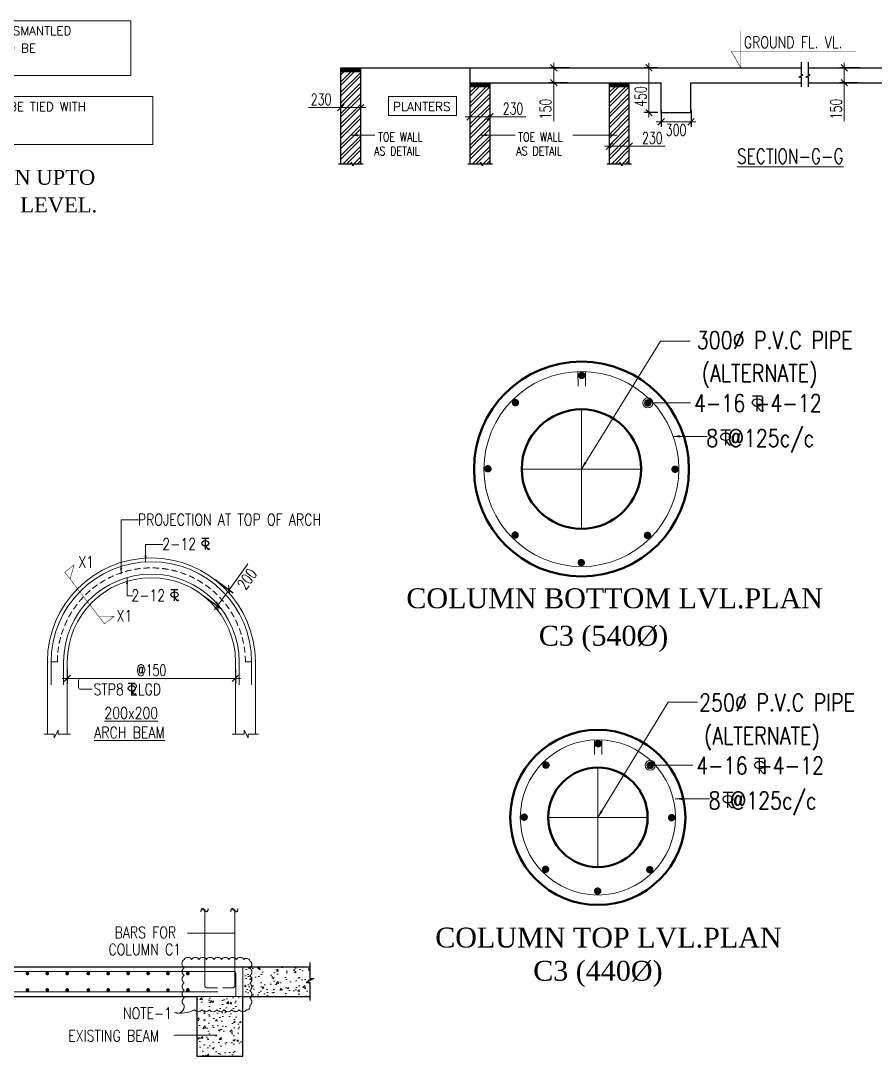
# Model space of a CAD drawing. Header units: millimetres. Extents: x 5013594 to 5375074, y 0 to 4404937.
# Drawn here: x 5342822 to 5360003, y 3800489 to 3821304 of the extents above; entities that cross this region are included whole.
import ezdxf

# ---------------------------------------------------------------- set-up
doc = ezdxf.new("R2010")
doc.units = ezdxf.units.MM
doc.header["$LTSCALE"] = 500
doc.header["$MEASUREMENT"] = 0
doc.header["$PDMODE"] = 34
doc.linetypes.add('CONTINUA', pattern=[0])
doc.linetypes.add('HIDDEN', pattern=[0.375, 0.25, -0.125])
for name, color, linetype in [('BEAM', 3, 'HIDDEN'), ('dim', 3, 'Continuous'), ('ST DIM.', 1, 'Continuous'), ('TEXT', 7, 'Continuous')]:
    doc.layers.add(name, color=color, linetype=linetype)
for name, color, linetype, lineweight in [('BEAM PROFILE', 2, 'Continuous', 15), ('COLUMN', 4, 'Continuous', 40), ('DIAMENTION', 1, 'Continuous', 0), ('DIM1', 3, 'Continuous', 18), ('slot', 6, 'Continuous', 13), ('STC AROW', 211, 'Continuous', 9), ('STC DIM', 47, 'Continuous', 9), ('STC HATCH', 47, 'Continuous', 9), ('STC REINF.', 4, 'Continuous', 20), ('STC TEXT', 7, 'Continuous', 13), ('STC TEXT 2', 7, 'Continuous', 13), ('STEEL.', 6, 'Continuous', 30), ('TAXT', 3, 'Continuous', 15), ('TEXT2', 3, 'Continuous', 15)]:
    doc.layers.add(name, color=color, linetype=linetype, lineweight=lineweight)
doc.styles.add('2MM', font='romans.shx', dxfattribs={"width": 0.7})
doc.styles.add('ARUN N2', font='times.ttf', dxfattribs={"width": 0.6})
doc.styles.add('BHTESHT$0$HSCC2', font='romanc.shx')
doc.styles.add('haider', font='romans.shx')
doc.styles.add('S-T', font='romans.shx')
doc.linetypes.add('ZIGZAG', pattern='A,0.0001,-0.2,[131,ltypeshp.shx,S=0.2,R=0,X=-0.2,Y=0],-0.4,[131,ltypeshp.shx,S=0.2,R=180,X=0.2,Y=0],-0.2', length=0.8001)
doc.dimstyles.new('SHUIB MOD.', dxfattribs={"dimtxt": 230, "dimasz": 130, "dimexe": 100, "dimexo": 70, "dimgap": 50, "dimtad": 2, "dimdec": 0, "dimzin": 4, "dimdsep": 46, "dimtxsty": '2MM', "dimblk": 'OBLIQUE', "dimcen": 0.09, "dimdle": 100, "dimclrd": 1, "dimclre": 1, "dimclrt": 3, "dimadec": 0, "dimazin": 0, "dimtfac": 1, "dimtdec": 0, "dimtix": 1, "dimtmove": 2, "dimatfit": 3, "dimfxl": 0, "dimtolj": 1, "dimlwd": -1, "dimarcsym": 0})
doc.dimstyles.new('ST', dxfattribs={"dimtxt": 150, "dimasz": 200, "dimexe": 150, "dimexo": 50, "dimgap": 50, "dimtad": 1, "dimdec": 0, "dimdsep": 46, "dimtxsty": 'S-T', "dimblk": 'OBLIQUE', "dimcen": 25, "dimdle": 100, "dimclrd": 1, "dimclre": 1, "dimclrt": 3, "dimadec": 0, "dimazin": 0, "dimtfac": 25, "dimtdec": 0, "dimtofl": 0, "dimtmove": 0, "dimatfit": 3, "dimfxl": 0, "dimtolj": 1, "dimtzin": 0, "dimarcsym": 0})

# ---------------------------------------------------------------- blocks, each defined once
blk = doc.blocks.new('_Oblique')
at = {"color": 0, "linetype": 'ByBlock', "lineweight": -2}
blk.add_line((-0.5, -0.5), (0.5, 0.5), dxfattribs=at)
blk = doc.blocks.new('*D68')
at = {"layer": 'Defpoints', "color": 0, "ltscale": 100, "transparency": 16777216}
for p in [(5346672, 3810111), (5346438, 3809787), (5347013, 3809865)]:
    blk.add_point(p, dxfattribs=at)
at = {"layer": 'DIM1', "color": 1, "ltscale": 100, "transparency": 16777216}
for p, q in [((5347013, 3809865), (5347389, 3810388)), ((5346720, 3809460), (5347013, 3809865))]:
    blk.add_line(p, q, dxfattribs=at)
at = {"layer": 'DIM1', "color": 1, "lineweight": -2, "ltscale": 100, "transparency": 16777216}
for p, q in [((5346729, 3810070), (5347094, 3809807)), ((5346495, 3809746), (5346860, 3809483))]:
    blk.add_line(p, q, dxfattribs=at)
at = {"layer": 'DIM1', "color": 1, "ltscale": 100, "transparency": 16777216, "xscale": 130, "yscale": 130, "zscale": 130}
for p, rotation in [((5347013, 3809865), 54.19625067721957), ((5346779, 3809541), 234.1962506772196)]:
    blk.add_blockref('_Oblique', p, dxfattribs=dict(at, rotation=rotation))
at = {"layer": 'DIM1', "color": 3, "lineweight": 0, "ltscale": 100, "transparency": 16777216, "insert": (5347373, 3810083), "char_height": 230, "attachment_point": 5, "rotation": 54.1963, "style": '2MM'}
blk.add_mtext('\\A1;200', dxfattribs=at)
blk = doc.blocks.new('A$C76682FD6')
at = {"layer": 'TEXT', "color": 3, "ltscale": 0.2}
for p, q in [((143, 219, -1), (2, 219, -1)), ((72, 0, -1), (72, 219, -1)), ((72, 63, -1), (128, 0, -1)), ((128, 0, -1), (162, 21))]:
    blk.add_line(p, q, dxfattribs=at)
blk.add_ellipse((72, 124, -1), major_axis=(72.3, 0), ratio=0.753223, dxfattribs=at)
blk = doc.blocks.new('*D69')
at = {"layer": 'Defpoints', "color": 0, "ltscale": 100, "transparency": 16777216}
for p in [(5343759, 3808336, 0), (5347139, 3808336, 0), (5347139, 3808085)]:
    blk.add_point(p, dxfattribs=at)
at = {"layer": 'slot', "color": 1, "lineweight": -2, "ltscale": 100, "transparency": 16777216}
for p, q in [((5343759, 3808266), (5343759, 3807985)), ((5347139, 3808266), (5347139, 3807985))]:
    blk.add_line(p, q, dxfattribs=at)
at = {"layer": 'slot', "color": 1, "ltscale": 100, "transparency": 16777216}
blk.add_line((5343659, 3808085), (5347239, 3808085), dxfattribs=at)
at = {"layer": 'slot', "color": 1, "ltscale": 100, "transparency": 16777216, "xscale": 125, "yscale": 125, "zscale": 125, "rotation": 180}
blk.add_blockref('_Oblique', (5343759, 3808085), dxfattribs=at)
at = {"layer": 'slot', "color": 1, "ltscale": 100, "transparency": 16777216, "xscale": 125, "yscale": 125, "zscale": 125}
blk.add_blockref('_Oblique', (5347139, 3808085), dxfattribs=at)
at = {"layer": 'slot', "color": 3, "lineweight": 0, "ltscale": 100, "transparency": 16777216, "insert": (5345449, 3808250), "char_height": 230, "attachment_point": 5, "style": '2MM'}
blk.add_mtext('\\A1;@150', dxfattribs=at)
blk = doc.blocks.new('*D113')
at = {"layer": 'Defpoints', "color": 0, "ltscale": 100, "transparency": 16777216}
for p in [(5355698, 3819574), (5356298, 3819574), (5356298, 3819273)]:
    blk.add_point(p, dxfattribs=at)
at = {"layer": 'DIM1', "color": 1, "lineweight": -2, "ltscale": 100, "transparency": 16777216}
for p, q in [((5355698, 3819504), (5355698, 3819173)), ((5356298, 3819504), (5356298, 3819173))]:
    blk.add_line(p, q, dxfattribs=at)
at = {"layer": 'DIM1', "color": 1, "ltscale": 100, "transparency": 16777216}
blk.add_line((5355598, 3819273), (5356398, 3819273), dxfattribs=at)
at = {"layer": 'DIM1', "color": 1, "ltscale": 100, "transparency": 16777216, "xscale": 130, "yscale": 130, "zscale": 130, "rotation": 180}
blk.add_blockref('_Oblique', (5355698, 3819273), dxfattribs=at)
at = {"layer": 'DIM1', "color": 1, "ltscale": 100, "transparency": 16777216, "xscale": 130, "yscale": 130, "zscale": 130}
blk.add_blockref('_Oblique', (5356298, 3819273), dxfattribs=at)
at = {"layer": 'DIM1', "color": 3, "lineweight": 0, "ltscale": 100, "transparency": 16777216, "insert": (5355998, 3819108), "char_height": 230, "attachment_point": 5, "style": '2MM'}
blk.add_mtext('\\A1;300', dxfattribs=at)
blk = doc.blocks.new('*D114')
at = {"layer": 'Defpoints', "color": 0, "ltscale": 100, "transparency": 16777216}
for p in [(5355452, 3820358), (5355698, 3820358), (5355698, 3819458)]:
    blk.add_point(p, dxfattribs=at)
at = {"layer": 'DIM1', "color": 1, "ltscale": 100, "transparency": 16777216}
blk.add_line((5355452, 3819358), (5355452, 3820458), dxfattribs=at)
at = {"layer": 'DIM1', "color": 1, "lineweight": -2, "ltscale": 100, "transparency": 16777216}
for p, q in [((5355628, 3820358), (5355352, 3820358)), ((5355628, 3819458), (5355352, 3819458))]:
    blk.add_line(p, q, dxfattribs=at)
at = {"layer": 'DIM1', "color": 1, "ltscale": 100, "transparency": 16777216, "xscale": 130, "yscale": 130, "zscale": 130}
for p, rotation in [((5355452, 3820358), 90), ((5355452, 3819458), 270)]:
    blk.add_blockref('_Oblique', p, dxfattribs=dict(at, rotation=rotation))
at = {"layer": 'DIM1', "color": 3, "lineweight": 0, "ltscale": 100, "transparency": 16777216, "insert": (5355287, 3819781), "char_height": 230, "attachment_point": 5, "rotation": 90, "style": '2MM'}
blk.add_mtext('\\A1;450', dxfattribs=at)
blk = doc.blocks.new('*D115')
at = {"layer": 'Defpoints', "color": 0, "ltscale": 100, "transparency": 16777216}
for p in [(5359380, 3820358), (5359772, 3820358), (5359724, 3820058)]:
    blk.add_point(p, dxfattribs=at)
at = {"layer": 'DIM1', "color": 1, "ltscale": 100, "transparency": 16777216}
for p, q in [((5359380, 3819958), (5359380, 3820458)), ((5359380, 3819284), (5359380, 3820058))]:
    blk.add_line(p, q, dxfattribs=at)
at = {"layer": 'DIM1', "color": 1, "lineweight": -2, "ltscale": 100, "transparency": 16777216}
for p, q in [((5359702, 3820358), (5359280, 3820358)), ((5359654, 3820058), (5359280, 3820058))]:
    blk.add_line(p, q, dxfattribs=at)
at = {"layer": 'DIM1', "color": 1, "ltscale": 100, "transparency": 16777216, "xscale": 130, "yscale": 130, "zscale": 130}
for p, rotation in [((5359380, 3820358), 90), ((5359380, 3820058), 270)]:
    blk.add_blockref('_Oblique', p, dxfattribs=dict(at, rotation=rotation))
at = {"layer": 'DIM1', "color": 3, "lineweight": 0, "ltscale": 100, "transparency": 16777216, "insert": (5359215, 3819529), "char_height": 230, "attachment_point": 5, "rotation": 90, "style": '2MM'}
blk.add_mtext('\\A1;150', dxfattribs=at)
blk = doc.blocks.new('*D116')
at = {"layer": 'Defpoints', "color": 0, "ltscale": 100, "transparency": 16777216}
for p in [(5353540, 3820358), (5353932, 3820358), (5353883, 3820058)]:
    blk.add_point(p, dxfattribs=at)
at = {"layer": 'DIM1', "color": 1, "ltscale": 100, "transparency": 16777216}
for p, q in [((5353540, 3819958), (5353540, 3820458)), ((5353540, 3819284), (5353540, 3820058))]:
    blk.add_line(p, q, dxfattribs=at)
at = {"layer": 'DIM1', "color": 1, "lineweight": -2, "ltscale": 100, "transparency": 16777216}
for p, q in [((5353862, 3820358), (5353440, 3820358)), ((5353813, 3820058), (5353440, 3820058))]:
    blk.add_line(p, q, dxfattribs=at)
at = {"layer": 'DIM1', "color": 1, "ltscale": 100, "transparency": 16777216, "xscale": 130, "yscale": 130, "zscale": 130}
for p, rotation in [((5353540, 3820358), 90), ((5353540, 3820058), 270)]:
    blk.add_blockref('_Oblique', p, dxfattribs=dict(at, rotation=rotation))
at = {"layer": 'DIM1', "color": 3, "lineweight": 0, "ltscale": 100, "transparency": 16777216, "insert": (5353375, 3819529), "char_height": 230, "attachment_point": 5, "rotation": 90, "style": '2MM'}
blk.add_mtext('\\A1;150', dxfattribs=at)
blk = doc.blocks.new('*D117')
at = {"layer": 'Defpoints', "color": 0, "ltscale": 100, "transparency": 16777216}
for p in [(5355058, 3818783), (5354658, 3818665), (5355058, 3818665)]:
    blk.add_point(p, dxfattribs=at)
at = {"layer": 'DIM1', "color": 1, "ltscale": 100, "transparency": 16777216}
for p, q in [((5354558, 3818783), (5355158, 3818783)), ((5355777, 3818783), (5355058, 3818783))]:
    blk.add_line(p, q, dxfattribs=at)
at = {"layer": 'DIM1', "color": 1, "lineweight": -2, "ltscale": 100, "transparency": 16777216}
for p, q in [((5354658, 3818735), (5354658, 3818883)), ((5355058, 3818735), (5355058, 3818883))]:
    blk.add_line(p, q, dxfattribs=at)
at = {"layer": 'DIM1', "color": 1, "ltscale": 100, "transparency": 16777216, "xscale": 130, "yscale": 130, "zscale": 130, "rotation": 180}
blk.add_blockref('_Oblique', (5354658, 3818783), dxfattribs=at)
at = {"layer": 'DIM1', "color": 1, "ltscale": 100, "transparency": 16777216, "xscale": 130, "yscale": 130, "zscale": 130}
blk.add_blockref('_Oblique', (5355058, 3818783), dxfattribs=at)
at = {"layer": 'DIM1', "color": 3, "lineweight": 0, "ltscale": 100, "transparency": 16777216, "insert": (5355520, 3818948), "char_height": 230, "attachment_point": 5, "style": '2MM'}
blk.add_mtext('\\A1;230 ', dxfattribs=at)
blk = doc.blocks.new('*D118')
at = {"layer": 'Defpoints', "color": 0, "ltscale": 100, "transparency": 16777216}
for p in [(5352258, 3819372), (5351858, 3819254), (5352258, 3819254)]:
    blk.add_point(p, dxfattribs=at)
at = {"layer": 'DIM1', "color": 1, "ltscale": 100, "transparency": 16777216}
for p, q in [((5351758, 3819372), (5352358, 3819372)), ((5352977, 3819372), (5352258, 3819372))]:
    blk.add_line(p, q, dxfattribs=at)
at = {"layer": 'DIM1', "color": 1, "lineweight": -2, "ltscale": 100, "transparency": 16777216}
for p, q in [((5351858, 3819324), (5351858, 3819472)), ((5352258, 3819324), (5352258, 3819472))]:
    blk.add_line(p, q, dxfattribs=at)
at = {"layer": 'DIM1', "color": 1, "ltscale": 100, "transparency": 16777216, "xscale": 130, "yscale": 130, "zscale": 130, "rotation": 180}
blk.add_blockref('_Oblique', (5351858, 3819372), dxfattribs=at)
at = {"layer": 'DIM1', "color": 1, "ltscale": 100, "transparency": 16777216, "xscale": 130, "yscale": 130, "zscale": 130}
blk.add_blockref('_Oblique', (5352258, 3819372), dxfattribs=at)
at = {"layer": 'DIM1', "color": 3, "lineweight": 0, "ltscale": 100, "transparency": 16777216, "insert": (5352720, 3819537), "char_height": 230, "attachment_point": 5, "style": '2MM'}
blk.add_mtext('\\A1;230 ', dxfattribs=at)
blk = doc.blocks.new('*D119')
at = {"layer": 'Defpoints', "color": 0, "ltscale": 100, "transparency": 16777216}
for p in [(5349658, 3819557), (5349258, 3819439), (5349658, 3819439)]:
    blk.add_point(p, dxfattribs=at)
at = {"layer": 'DIM1', "color": 1, "ltscale": 100, "transparency": 16777216}
for p, q in [((5348605, 3819557), (5349258, 3819557)), ((5349158, 3819557), (5349758, 3819557))]:
    blk.add_line(p, q, dxfattribs=at)
at = {"layer": 'DIM1', "color": 1, "lineweight": -2, "ltscale": 100, "transparency": 16777216}
for p, q in [((5349258, 3819509), (5349258, 3819657)), ((5349658, 3819509), (5349658, 3819657))]:
    blk.add_line(p, q, dxfattribs=at)
at = {"layer": 'DIM1', "color": 1, "ltscale": 100, "transparency": 16777216, "xscale": 130, "yscale": 130, "zscale": 130, "rotation": 180}
blk.add_blockref('_Oblique', (5349258, 3819557), dxfattribs=at)
at = {"layer": 'DIM1', "color": 1, "ltscale": 100, "transparency": 16777216, "xscale": 130, "yscale": 130, "zscale": 130}
blk.add_blockref('_Oblique', (5349658, 3819557), dxfattribs=at)
at = {"layer": 'DIM1', "color": 3, "lineweight": 0, "ltscale": 100, "transparency": 16777216, "insert": (5348862, 3819722), "char_height": 230, "attachment_point": 5, "style": '2MM'}
blk.add_mtext('\\A1;230 ', dxfattribs=at)
blk = doc.blocks.new('*U187')
at = {"layer": 'STC TEXT 2', "linetype": 'CONTINUA', "const_width": 75}
blk.add_lwpolyline([(0, -37, -1), (0, 37, -1)], format="xyb", close=True, dxfattribs=at)
blk = doc.blocks.new('*U188')
at = {"layer": 'STC DIM', "color": 0, "linetype": 'ByBlock', "lineweight": -2, "transparency": 16777216}
blk.add_blockref('*U187', (5362695, 3835738), dxfattribs=at)
for p, rotation in [((5361363, 3835190), 45.00000000000001), ((5364024, 3835184), 315), ((5360809, 3833861), 90), ((5364572, 3833852), 270), ((5361357, 3832529), 135), ((5364018, 3832523), 225.0000000000001), ((5362686, 3831975), 180)]:
    blk.add_blockref('*U187', p, dxfattribs=dict(at, rotation=rotation))
blk = doc.blocks.new('A$C602F433A')
at = {"layer": 'TEXT', "color": 3, "ltscale": 0.2}
for p, q in [((180, 277), (2, 277)), ((91, 0), (91, 277)), ((91, 80), (161, 0)), ((161, 0), (203, 27))]:
    blk.add_line(p, q, dxfattribs=at)
blk.add_ellipse((91, 156), major_axis=(-91.4, 0), ratio=0.753223, start_param=1.57079632671388, end_param=7.853981633893464, dxfattribs=at)
blk = doc.blocks.new('*U192')
at = {"layer": 'STC TEXT 2', "linetype": 'CONTINUA', "const_width": 75}
blk.add_lwpolyline([(0, -37, -1), (0, 37, -1)], format="xyb", close=True, dxfattribs=at)
blk = doc.blocks.new('*U193')
at = {"layer": 'STC DIM', "color": 0, "linetype": 'ByBlock', "lineweight": -2, "transparency": 16777216}
blk.add_blockref('*U192', (5380243, 3834348), dxfattribs=at)
for p, rotation in [((5379194, 3833917), 45), ((5381289, 3833910), 315), ((5378756, 3832871), 90), ((5381720, 3832861), 270), ((5379187, 3831822), 135), ((5381282, 3831815), 225), ((5380233, 3831384), 180)]:
    blk.add_blockref('*U192', p, dxfattribs=dict(at, rotation=rotation))

msp = doc.modelspace()

# ---------------------------------------------------------------- hatches: boundary and pattern name
at = {"layer": 'STC DIM'}
h = msp.add_hatch(dxfattribs=at)
h.set_pattern_fill('ANSI31', color=0)
h.set_pattern_definition([(45, (-5400, 300), (-0.0883883476483, 0.0883883476483), [])])
h.paths.add_polyline_path([(5349657.6, 3820358.1), (5349257.6, 3820358.1), (5349257.6, 3820278.1), (5349657.6, 3820278.1)])
h = msp.add_hatch(dxfattribs=at)
h.set_pattern_fill('ANSI31', color=0)
h.set_pattern_definition([(45, (-2800, 0), (-0.0883883476483, 0.0883883476483), [])])
h.paths.add_polyline_path([(5352257.6, 3820058.1), (5351857.6, 3820058.1), (5351857.6, 3819978.1), (5352257.6, 3819978.1)])
h = msp.add_hatch(dxfattribs=at)
h.set_pattern_fill('ANSI31', color=0)
h.set_pattern_definition([(45, (0, 0), (-0.0883883476483, 0.0883883476483), [])])
h.paths.add_polyline_path([(5355057.6, 3820058.1), (5354657.6, 3820058.1), (5354657.6, 3819978.1), (5355057.6, 3819978.1)])
h = msp.add_hatch(dxfattribs=at)
h.set_pattern_fill('AR-CONC', color=256, scale=50)
h.set_pattern_definition([(50, (0, 1094.33), (358.630091, -31.376067), [37.5, -412.5]), (355, (0, 1094.33), (-69.375667, 376.096067), [30, -330]), (100.4514445, (29.9, 1091.7), (289.254423, 344.719995), [31.870096, -350.571056]), (46.1842, (0, 1194.33), (533.620665, -82.75964), [56.25, -618.75]), (96.6356355, (44.47, 1187.43), (467.330973, 487.0593), [47.80517, -525.85688]), (351.184164, (0, 1194.3), (467.330973, 487.0593), [45, -495]), (21, (50, 1169.33), (298.453526, -201.309445), [37.5, -412.5]), (326, (50, 1169.33), (121.657666, 362.575023), [30, -330]), (71.451445, (74.87, 1152.55), (420.111188, 161.265576), [31.870095, -350.571056]), (37.5, (0, 1094.33), (6.0799277, 166.446927), [0, -326, 0, -335, 0, -331.25]), (7.5, (0, 1094.33), (131.5347687, 197.205856), [0, -191, 0, -318.5, 0, -126.25]), (327.5, (-111.5, 1094.33), (266.911218, -11.277436), [0, -125, 0, -390, 0, -517.5]), (317.5, (-161.5, 1094.33), (291.593085, 50.052491), [0, -162.5, 0, -259, 0, -367.5])])
h.paths.add_polyline_path([(5347285.7, 3800489.4), (5347285.7, 3801689.4), (5346365.7, 3801689.4), (5346365.7, 3800489.4)])
h.paths.add_polyline_path([(5347285.7, 3802289.4), (5347285.7, 3801689.4), (5348641, 3801689.4), (5348641, 3801973.5), (5348558.6, 3801973.5), (5348715.9, 3802055.4), (5348641, 3802055.4), (5348641, 3802289.4)])
at = {"layer": 'STC HATCH', "linetype": 'Continuous'}
h = msp.add_hatch(dxfattribs=at)
h.set_pattern_fill('ANSI32', color=256, scale=400)
h.set_pattern_definition([(45, (-5306827.05, -3827551.14), (-106.0660172, 106.0660172), []), (45, (-5306756.34, -3827551.14), (-106.0660172, 106.0660172), [])])
h.paths.add_polyline_path([(5349657.6, 3820358.1), (5349257.6, 3820358.1), (5349257.6, 3818430.6), (5349464.7, 3818430.6), (5349464.7, 3818463.9), (5349484.2, 3818430.6), (5349657.6, 3818430.6)])
h = msp.add_hatch(dxfattribs=at)
h.set_pattern_fill('ANSI32', color=256, scale=400)
h.set_pattern_definition([(45, (-5304227.05, -3827551.14), (-106.0660172, 106.0660172), []), (45, (-5304156.34, -3827551.14), (-106.0660172, 106.0660172), [])])
h.paths.add_polyline_path([(5352257.6, 3819978.1), (5351857.6, 3819978.1), (5351857.6, 3818430.6), (5352064.7, 3818430.6), (5352064.7, 3818463.9), (5352108.5, 3818389.1), (5352108.5, 3818430.6), (5352257.6, 3818430.6)])
h = msp.add_hatch(dxfattribs=at)
h.set_pattern_fill('ANSI32', color=256, scale=400)
h.set_pattern_definition([(45, (-5301427.05, -3827551.14), (-106.0660172, 106.0660172), []), (45, (-5301356.34, -3827551.14), (-106.0660172, 106.0660172), [])])
h.paths.add_polyline_path([(5355057.6, 3819978.1), (5354657.6, 3819978.1), (5354657.6, 3818430.6), (5354864.7, 3818430.6), (5354864.7, 3818463.9), (5354908.5, 3818389.1), (5354908.5, 3818430.6), (5355057.6, 3818430.6)])

# ---------------------------------------------------------------- linework, layer by layer
at = {"color": 6, "lineweight": 50}
for centre, radius in [((5354095.9, 3812293.4), 2160), ((5354095.9, 3812293.4), 1200), ((5354425.5, 3805291), 1760), ((5354425.5, 3805291), 1000)]:
    msp.add_circle(centre, radius, dxfattribs=at)
at = {"layer": 'BEAM', "color": 1, "linetype": 'Continuous'}
for p, q in [((5349257.6, 3818430.6), (5349257.6, 3820358.1)), ((5349257.6, 3820358.1), (5349657.6, 3820358.1)), ((5349657.6, 3818430.6), (5349657.6, 3820358.1)), ((5349657.6, 3820358.1), (5351857.6, 3820358.1)), ((5351857.6, 3818430.6), (5351857.6, 3820358.1)), ((5351857.6, 3820358.1), (5358510.6, 3820358.1)), ((5358650.6, 3820358.1), (5361394.3, 3820358.1)), ((5351857.6, 3820058.1), (5355697.6, 3820058.1)), ((5352257.6, 3818430.6), (5352257.6, 3820058.1)), ((5354657.6, 3818430.6), (5354657.6, 3820058.1)), ((5355057.6, 3818430.6), (5355057.6, 3820058.1)), ((5355697.6, 3819458.1), (5355697.6, 3820058.1)), ((5356297.6, 3819458.1), (5356297.6, 3820058.1)), ((5356297.6, 3820058.1), (5358510.6, 3820058.1)), ((5358650.6, 3820058.1), (5360794.3, 3820058.1)), ((5355697.6, 3819458.1), (5356297.6, 3819458.1)), ((5338233.8, 3802289.4), (5348641, 3802289.4)), ((5340953.8, 3801689.4), (5346365.7, 3801689.4)), ((5346365.7, 3801689.4), (5346365.7, 3800489.4)), ((5347285.7, 3800489.4), (5347285.7, 3801689.4)), ((5347285.7, 3801689.4), (5348641, 3801689.4)), ((5346365.7, 3800489.4), (5347285.7, 3800489.4))]:
    msp.add_line(p, q, dxfattribs=at)
at = {"layer": 'BEAM', "color": 1, "linetype": 'Continuous', "const_width": 10}
msp.add_lwpolyline([(5357299.8, 3821096.6), (5357299.8, 3820358.1), (5357103.7, 3820693.7), (5359613.7, 3820693.7)], dxfattribs=at)
at = {"layer": 'BEAM', "color": 1, "linetype": 'Continuous'}
for points in [[(5358510.6, 3820469.4), (5358510.6, 3820216.6)], [(5358650.6, 3820469.4), (5358650.6, 3820216.6)], [(5358510.6, 3820172.9), (5358469.1, 3820172.9), (5358543.9, 3820216.6), (5358510.6, 3820216.6)], [(5358650.6, 3820172.9), (5358609.1, 3820172.9), (5358683.9, 3820216.6), (5358650.6, 3820216.6)], [(5358510.6, 3820172.9), (5358510.6, 3819976.3)], [(5358650.6, 3820172.9), (5358650.6, 3819976.3)], [(5349211.9, 3818430.6), (5349464.7, 3818430.6)], [(5349508.5, 3818430.6), (5349508.5, 3818389.1), (5349464.7, 3818463.9), (5349464.7, 3818430.6)], [(5349508.5, 3818430.6), (5349705, 3818430.6)], [(5351811.9, 3818430.6), (5352064.7, 3818430.6)], [(5352108.5, 3818430.6), (5352108.5, 3818389.1), (5352064.7, 3818463.9), (5352064.7, 3818430.6)], [(5352108.5, 3818430.6), (5352305, 3818430.6)], [(5354611.9, 3818430.6), (5354864.7, 3818430.6)], [(5354908.5, 3818430.6), (5354908.5, 3818389.1), (5354864.7, 3818463.9), (5354864.7, 3818430.6)], [(5354908.5, 3818430.6), (5355105, 3818430.6)], [(5348641, 3802055.4), (5348641, 3802373.6)], [(5348641, 3802055.4), (5348715.9, 3802055.4), (5348558.6, 3801973.5), (5348641, 3801973.5)], [(5348641, 3801614), (5348641, 3801973.5)]]:
    msp.add_lwpolyline(points, dxfattribs=at)
at = {"layer": 'BEAM PROFILE', "linetype": 'HIDDEN', "lineweight": 0}
for p, q in [((5343559.3, 3808416.1), (5343359.3, 3808416.1)), ((5347339.3, 3808416.1), (5347539.3, 3808416.1))]:
    msp.add_line(p, q, dxfattribs=at)
at = {"layer": 'BEAM PROFILE', "lineweight": 0}
for p, q in [((5343759.3, 3808416.1), (5343759.3, 3807833)), ((5347139.3, 3808416.1), (5347139.3, 3807833))]:
    msp.add_line(p, q, dxfattribs=at)
for points in [[(5343495.6, 3806962.7), (5343295, 3806962.7)], [(5343495.6, 3806962.7), (5343495.6, 3806887.8), (5343577.5, 3807045.1), (5343577.5, 3806962.7)], [(5343826.3, 3806962.7), (5343577.5, 3806962.7)], [(5347072.3, 3806962.7), (5347315.7, 3806962.7)], [(5347397.6, 3806962.7), (5347397.6, 3806887.8), (5347315.7, 3807045.1), (5347315.7, 3806962.7)], [(5347397.6, 3806962.7), (5347603.6, 3806962.7)]]:
    msp.add_lwpolyline(points, dxfattribs=at)
for radius in [2090, 1690]:
    msp.add_arc((5345449.3, 3808416.1), radius, 0, 180, dxfattribs=at)
at = {"layer": 'BEAM PROFILE', "linetype": 'HIDDEN', "lineweight": 0}
msp.add_arc((5345449.3, 3808416.1), 1890, 0, 180, dxfattribs=at)
at = {"layer": 'COLUMN', "lineweight": 0}
for p, q in [((5343359.3, 3808416.1), (5343359.3, 3806962.7)), ((5343359.3, 3808416.1), (5343359.3, 3808416.1)), ((5343759.3, 3808416.1), (5343759.3, 3806962.7)), ((5347139.3, 3808416.1), (5347139.3, 3806962.7)), ((5347539.3, 3808416.1), (5347539.3, 3806962.7)), ((5347539.3, 3808416.1), (5347539.3, 3808416.1))]:
    msp.add_line(p, q, dxfattribs=at)
at = {"layer": 'ST DIM.', "lineweight": 0}
msp.add_lwpolyline([(5344261.6, 3807866.9), (5344021.9, 3807866.9, -0.4142136), (5343986.1, 3807902.7), (5343986.1, 3808049.2, -0.4142136), (5344021.9, 3808085), (5344181.2, 3808085)], format="xyb", dxfattribs=at)
at = {"layer": 'STC DIM'}
for p, q in [((5349257.6, 3820358.1), (5349657.6, 3820358.1)), ((5349257.6, 3820278.1), (5349657.6, 3820278.1)), ((5351857.6, 3820058.1), (5352257.6, 3820058.1)), ((5351857.6, 3819978.1), (5352257.6, 3819978.1)), ((5354657.6, 3820058.1), (5355057.6, 3820058.1)), ((5354657.6, 3819978.1), (5355057.6, 3819978.1)), ((5354095.9, 3811093.4), (5354095.9, 3813493.4)), ((5352895.9, 3812293.4), (5355295.9, 3812293.4)), ((5354425.5, 3804291), (5354425.5, 3806291)), ((5353425.5, 3805291), (5355425.5, 3805291)), ((5347285.7, 3801689.4), (5347285.7, 3801689.4))]:
    msp.add_line(p, q, dxfattribs=at)
at = {"layer": 'STC DIM', "linetype": 'ZIGZAG', "ltscale": 0.1}
for p, q in [((5347285.7, 3801689.4), (5347285.7, 3802289.4)), ((5346365.7, 3801689.4), (5347285.7, 3801689.4))]:
    msp.add_line(p, q, dxfattribs=at)
at = {"layer": 'STC DIM', "const_width": 10}
for points in [[(5344505.5, 3809182.5), (5343709, 3810219), (5343895.4, 3810367), (5343816.4, 3810079.3)], [(5343709, 3810219), (5344505.5, 3809182.5), (5344696.5, 3809324.5), (5344398.1, 3809322.2)]]:
    msp.add_lwpolyline(points, dxfattribs=at)
at = {"layer": 'STC DIM'}
msp.add_lwpolyline([(5346108, 3802437.8, -0.5205671), (5346258, 3802437.8, -0.5205671), (5346408, 3802437.8, -0.5205671), (5346558, 3802437.8, -0.5205671), (5346708, 3802437.8, -0.5205671), (5346858, 3802437.8, -0.5205671), (5347008, 3802437.8, -0.5205671), (5347158, 3802437.8, -0.5205671), (5347308, 3802437.8, -0.5205671), (5347429.6, 3802409.4, -0.5205671), (5347429.6, 3802259.4, -0.5205671), (5347429.6, 3802109.4, -0.5205671), (5347429.6, 3801959.4, -0.5205671), (5347429.6, 3801809.4, -0.5205671), (5347429.6, 3801659.4, -0.5205671), (5347429.6, 3801509.4, -0.5205671), (5347365.2, 3801423.8, -0.5205671), (5347215.2, 3801423.8, -0.5205671), (5347065.2, 3801423.8, -0.5205671), (5346915.2, 3801423.8, -0.5205671), (5346765.2, 3801423.8, -0.5205671), (5346615.2, 3801423.8, -0.5205671), (5346465.2, 3801423.8, -0.5205671), (5346315.2, 3801423.8, -0.1626426), (5345915.3, 3801366.7, 0.5987977), (5346108, 3801516.6, -0.5205671), (5346108, 3801666.6, -0.5205671), (5346108, 3801816.6, -0.5205671), (5346108, 3801966.6, -0.5205671), (5346108, 3802116.6, -0.5205671), (5346108, 3802266.6, -0.5205671)], format="xyb", close=True, dxfattribs=at)
at = {"layer": 'STC REINF.', "linetype": 'CONTINUA'}
for p, q in [((5346525.7, 3803437.5), (5346525.7, 3801896.8)), ((5347125.7, 3801896.8), (5347125.7, 3803429.8)), ((5338233.8, 3802192.2), (5347116.4, 3802192.2)), ((5347146.4, 3802162.2), (5347146.4, 3801704.6)), ((5346555.7, 3801866.8), (5346781.9, 3801866.8)), ((5346889.1, 3801866.8), (5347095.7, 3801866.8)), ((5338361.4, 3801786.5), (5346785.2, 3801786.5))]:
    msp.add_line(p, q, dxfattribs=at)
for points in [[(5354026.1, 3814248.4), (5354027.1, 3813957.6)], [(5354175.8, 3814248.4), (5354176.8, 3813957.6)], [(5354355.7, 3806846), (5354356.7, 3806555.2)], [(5354505.4, 3806846), (5354506.4, 3806555.2)]]:
    msp.add_lwpolyline(points, dxfattribs=at)
for centre, radius in [((5354095.9, 3812293.4), 1960), ((5354425.5, 3805291), 1560)]:
    msp.add_circle(centre, radius, dxfattribs=at)
for centre, start, end in [((5347116.4, 3802162.2), 0, 90), ((5346555.7, 3801896.8), 180, 270), ((5347095.7, 3801896.8), 270, 0)]:
    msp.add_arc(centre, 30, start, end, dxfattribs=at)
at = {"layer": 'STEEL.', "color": 6, "linetype": 'ByBlock', "lineweight": 0, "ltscale": 35}
for p, q in [((5343434.3, 3808416.1), (5343434.3, 3807955.1)), ((5343684.3, 3808416.1), (5343684.3, 3807955.1)), ((5347214.3, 3808416.1), (5347214.3, 3807955.1)), ((5347464.3, 3808416.1), (5347464.3, 3807955.1))]:
    msp.add_line(p, q, dxfattribs=at)
at = {"layer": 'STEEL.', "color": 6, "linetype": 'ByBlock', "lineweight": 0, "ltscale": 35, "const_width": 37.5}
for points in [[(5342938.1, 3802154.4, 1), (5342975.6, 3802154.4, 1)], [(5343338.1, 3802154.4, 1), (5343375.6, 3802154.4, 1)], [(5343738.1, 3802154.4, 1), (5343775.6, 3802154.4, 1)], [(5344162.6, 3802154.4, 1), (5344200.1, 3802154.4, 1)], [(5344562.6, 3802154.4, 1), (5344600.1, 3802154.4, 1)], [(5344962.6, 3802154.4, 1), (5345000.1, 3802154.4, 1)], [(5345364.5, 3802154.4, 1), (5345402, 3802154.4, 1)], [(5345764.5, 3802154.4, 1), (5345802, 3802154.4, 1)], [(5346164.5, 3802154.4, 1), (5346202, 3802154.4, 1)], [(5342938.1, 3801822.2, 1), (5342975.6, 3801822.2, 1)], [(5343338.1, 3801822.2, 1), (5343375.6, 3801822.2, 1)], [(5343738.1, 3801822.2, 1), (5343775.6, 3801822.2, 1)], [(5344162.6, 3801822.2, 1), (5344200.1, 3801822.2, 1)], [(5344562.6, 3801822.2, 1), (5344600.1, 3801822.2, 1)], [(5344962.6, 3801822.2, 1), (5345000.1, 3801822.2, 1)], [(5345364.5, 3801822.2, 1), (5345402, 3801822.2, 1)], [(5345764.5, 3801822.2, 1), (5345802, 3801822.2, 1)], [(5346164.5, 3801822.2, 1), (5346202, 3801822.2, 1)]]:
    msp.add_lwpolyline(points, format="xyb", close=True, dxfattribs=at)
at = {"layer": 'STEEL.', "color": 6, "linetype": 'ByBlock', "lineweight": 0, "ltscale": 35}
for radius in [2015, 1765]:
    msp.add_arc((5345449.3, 3808416.1), radius, 0, 180, dxfattribs=at)
at = {"layer": 'TEXT2', "color": 3, "lineweight": 0}
for points in [[(5338952.1, 3821304.4), (5345034.7, 3821304.4), (5345034.7, 3820203.7), (5338952.1, 3820203.7)], [(5338936.8, 3819779.1), (5345477.8, 3819779.1), (5345477.5, 3818815.3), (5338936.4, 3818815.3)], [(5350218.7, 3819778.5), (5351581.5, 3819778.5), (5351581.5, 3819400.3), (5350218.7, 3819400.3)]]:
    msp.add_lwpolyline(points, close=True, dxfattribs=at)

# ---------------------------------------------------------------- block references
at = {"layer": 'DIAMENTION', "color": 6, "linetype": 'Continuous', "xscale": 1.095791005480052, "yscale": 1.095791005480052, "zscale": 1.095791005480052}
for p in [(5357531, 3813456.9), (5356895.2, 3812770.8), (5357577.7, 3806171.6), (5356942, 3805485.5)]:
    msp.add_blockref('A$C602F433A', p, dxfattribs=at)
at = {"layer": 'dim', "lineweight": 0}
for p in [(5346462.4, 3810677.3, 0.8), (5345841.4, 3809644.9, 0.8), (5344981.7, 3807760.5, 0.6)]:
    msp.add_blockref('A$C76682FD6', p, dxfattribs=at)
at = {"layer": 'STC DIM'}
for name, p in [('*U188', (-8594.5, -21563)), ('*U193', (-25812.5, -27575))]:
    msp.add_blockref(name, p, dxfattribs=at)

# ---------------------------------------------------------------- texts
at = {"layer": 'STC TEXT', "style": 'ARUN N2'}
for s, height, p in [(' COLUMN UPTO ', 300, (5340946.7, 3818006.5)), ('PLINTH LEVEL.', 300, (5341089, 3817451.8)), ('COLUMN BOTTOM LVL.PLAN', 400, (5350575.6, 3809495.9)), ('C3 (540%%C)', 400, (5353238.6, 3808742.9)), ('COLUMN TOP LVL.PLAN', 400, (5351155.1, 3802675.9)), ('C3 (440%%C)', 400, (5353125.1, 3802007.9))]:
    msp.add_text(s, height=height, dxfattribs=at).set_placement(p)
at = {"layer": 'TAXT', "lineweight": 0, "style": 'BHTESHT$0$HSCC2', "width": 0.75}
msp.add_text('%%USECTION-G-G', height=300, dxfattribs=at).set_placement((5357224.3, 3818430.5))
at = {"layer": 'TEXT2', "color": 3, "lineweight": 0, "style": 'BHTESHT$0$HSCC2'}
for s, p in [('BEAM B5A TOP NEED TO BE DISMANTLED ', (5339032.9, 3821014.8)), ('UPTO SLAB THICKNESS AND TO BE ', (5339041.1, 3820663)), ('TOP BARS OF EGB1 BEAM TO BE TIED WITH ', (5339017.6, 3819489.5))]:
    msp.add_text(s, height=175, dxfattribs=at).set_placement(p)
at = {"layer": 'TEXT2', "color": 3, "lineweight": 0, "style": 'haider', "width": 0.8}
for s, height, p in [('GROUND FL. VL.', 230, (5357361.9, 3820754.3)), ('TOE WALL ', 175, (5350007.1, 3818879.3)), ('TOE WALL ', 175, (5352824.1, 3818879.3)), (' AS DETAIL', 175, (5349830.3, 3818597.7)), (' AS DETAIL', 175, (5352689.1, 3818597.7)), ('300%%C P.V.C PIPE', 350, (5356414, 3814708.8)), ('(ALTERNATE)', 350, (5356513.7, 3814043)), ('4-16 +4-12', 350, (5356356.7, 3813442.2)), ('8 @125c/c', 350, (5356605, 3812740.2)), ('PROJECTION AT TOP OF ARCH', 230, (5345178.3, 3811161.4, -0.4)), ('2-12', 230, (5345669.5, 3810671, -0.4)), ('X1', 230, (5343982.5, 3810308.5)), ('2-12', 230, (5345048.4, 3809638.7, -0.4)), ('X1', 230, (5344750, 3809228)), ('STP8 2LGD', 230, (5344287.4, 3807749, -0.2)), ('250%%C P.V.C PIPE', 350, (5356460.8, 3807423.5)), ('%%U200x200', 230, (5344505, 3807273.5, -0.2)), ('%%UARCH BEAM', 230, (5344301.1, 3806882.1, -0.2)), ('(ALTERNATE)', 350, (5356560.4, 3806757.8)), ('4-16 +4-12', 350, (5356403.5, 3806157)), ('8 @125c/c', 350, (5356651.8, 3805454.9)), ('~', 230, (5346422.9, 3803325.7)), ('~', 230, (5347022.9, 3803325.7)), ('BARS FOR', 230, (5344709.3, 3802862.7)), (' COLUMN C1', 230, (5344461.6, 3802522.1)), ('NOTE-1', 230, (5344878.6, 3801239.5)), ('EXISTING BEAM', 230, (5343777.5, 3800786.9))]:
    msp.add_text(s, height=height, dxfattribs=at).set_placement(p)
at = {"layer": 'TEXT2', "color": 3, "lineweight": 0, "insert": (5349902.5, 3819665.7), "char_height": 175, "attachment_point": 1, "style": 'haider'}
msp.add_mtext_dynamic_manual_height_columns('\\pi404.61;PLANTERS', width=2034.219, gutter_width=1, heights=[0], dxfattribs=at)

# ---------------------------------------------------------------- dimensions: what is measured, and where the dimension line sits
at = {"layer": 'DIM1', "lineweight": 0, "ltscale": 100}
for base, p1, p2, picture, middle in [((5353539.7, 3820358.1), (5353882.7, 3820058.1), (5353931.7, 3820358.1), '*D116', (5353374.7, 3819529.1)), ((5355452.5, 3820358.1), (5355697.6, 3819458.1), (5355697.6, 3820358.1), '*D114', (5355452.5, 3819780.8)), ((5359380.5, 3820358.1), (5359723.5, 3820058.1), (5359772.5, 3820358.1), '*D115', (5359215.5, 3819529.1))]:
    dim = msp.add_linear_dim(base=base, p1=p1, p2=p2, angle=90, dimstyle='SHUIB MOD.', override={"dimlfac": 0.5, "dimtmove": 1}, dxfattribs=at)
    dim.commit()
    dim.dimension.update_dxf_attribs({"geometry": picture, "text_midpoint": middle, "dimtype": 160})
for base, p1, p2, picture, middle in [((5349657.6, 3819557.4), (5349257.6, 3819439.2), (5349657.6, 3819439.2), '*D119', (5348862.2, 3819522.3)), ((5352257.6, 3819372.4), (5351857.6, 3819254.2), (5352257.6, 3819254.2), '*D118', (5352720.2, 3819337.3)), ((5355057.6, 3818783.5), (5354657.6, 3818665.3), (5355057.6, 3818665.3), '*D117', (5355520.2, 3818748.4))]:
    dim = msp.add_linear_dim(base=base, p1=p1, p2=p2, text='230 ', dimstyle='SHUIB MOD.', override={"dimlfac": 0.5, "dimtmove": 1}, dxfattribs=at)
    dim.commit()
    dim.dimension.update_dxf_attribs({"geometry": picture, "text_midpoint": middle, "dimtype": 160})
dim = msp.add_linear_dim(base=(5356297.6, 3819273.2), p1=(5355697.6, 3819573.8), p2=(5356297.6, 3819573.8), dimstyle='SHUIB MOD.', override={"dimlfac": 0.5, "dimtmove": 1}, dxfattribs=at)
dim.commit()
dim.dimension.update_dxf_attribs({"geometry": '*D113', "text_midpoint": (5355997.6, 3819108.2)})
dim = msp.add_linear_dim(base=(5347012.6, 3809865.5), p1=(5346438, 3809786.7), p2=(5346672, 3810111.2), angle=54.19625, text='200', dimstyle='SHUIB MOD.', override={"dimtmove": 0}, dxfattribs=at)
dim.commit()
dim.dimension.update_dxf_attribs({"geometry": '*D68', "text_midpoint": (5347238.9, 3810179.4), "dimtype": 161})
at = {"layer": 'slot', "lineweight": 0, "ltscale": 100}
dim = msp.add_linear_dim(base=(5347139.3, 3808085), p1=(5343759.3, 3808335.8, 0), p2=(5347139.3, 3808335.8, 0), angle=180, text='@150', dimstyle='SHUIB MOD.', override={"dimasz": 125, "dimtad": 1}, dxfattribs=at)
dim.commit()
dim.dimension.update_dxf_attribs({"geometry": '*D69', "text_midpoint": (5345449.3, 3808250)})

# ---------------------------------------------------------------- leaders
at = {"layer": 'STC AROW'}
for points, override in [([(5354095.9, 3812293.4), (5355687.5, 3814866.1), (5356278.8, 3814866.1)], {"dimasz": 150, "dimexe": 100, "dimclrd": 256, "dimlwd": 0, "dimlwe": 5}), ([(5355431.7, 3813623.2), (5356286.2, 3813623.2)], {"dimexe": 100, "dimclrd": 256, "dimldrblk": 'DotBlank', "dimlwd": 0, "dimlwe": 5}), ([(5355934.8, 3812949.5), (5356622.5, 3812949.5)], {"dimasz": 150, "dimexe": 100, "dimclrd": 256, "dimlwd": 0, "dimlwe": 5}), ([(5354425.5, 3805291), (5355839.1, 3807610.2), (5356430.4, 3807610.2)], {"dimasz": 150, "dimexe": 100, "dimclrd": 256, "dimlwd": 0, "dimlwe": 5}), ([(5355478.4, 3806337.9), (5356332.9, 3806337.9)], {"dimexe": 100, "dimclrd": 256, "dimldrblk": 'DotBlank', "dimlwd": 0, "dimlwe": 5}), ([(5355981.6, 3805664.3), (5356669.3, 3805664.3)], {"dimasz": 150, "dimexe": 100, "dimclrd": 256, "dimlwd": 0, "dimlwe": 5})]:
    msp.add_leader(points, dimstyle='ST', override=override, dxfattribs=at)
at = {"layer": 'STC DIM'}
for points, override in [([(5346525.7, 3802963.6), (5346178.5, 3802963.6)], {"dimscale": 0.5, "dimtad": 0, "dimfxl": 75, "dimarcsym": 1}), ([(5347125.7, 3802963.6), (5346178.5, 3802963.6)], {"dimscale": 0.5, "dimtad": 0, "dimfxl": 75, "dimarcsym": 1}), ([(5346775, 3800910.7), (5345899.6, 3800910.7)], {"dimscale": 0.5, "dimgap": 50, "dimtad": 0, "dimarcsym": 1})]:
    msp.add_leader(points, dimstyle='SHUIB MOD.', override=override, dxfattribs=at)
at = {"layer": 'TAXT', "lineweight": 0}
for points, override in [([(5349463.6, 3819003.9), (5349942.8, 3819003.9)], {"dimtad": 0, "dimfxl": 0.18, "dimarcsym": 1}), ([(5352067, 3819003.9), (5352759.8, 3819003.9)], {"dimtad": 0, "dimfxl": 0.18, "dimarcsym": 1}), ([(5354812.4, 3819003.9), (5353924.9, 3819003.9)], {"dimtad": 0, "dimfxl": 0.18, "dimarcsym": 1}), ([(5344840.5, 3810183.2), (5344840.5, 3811269.3), (5345191.5, 3811269.3)], {"dimgap": 50, "dimtad": 0, "dimfxl": 0.18, "dimarcsym": 1}), ([(5345331.7, 3810427.3), (5345331.7, 3810779), (5345682.8, 3810779)], {"dimgap": 50, "dimtad": 0, "dimfxl": 0.18, "dimarcsym": 1}), ([(5344960.4, 3810112.1), (5344961.3, 3809746.6), (5345079, 3809746.6)], {"dimgap": 50, "dimtad": 0, "dimfxl": 0.18, "dimarcsym": 1})]:
    msp.add_leader(points, dimstyle='SHUIB MOD.', override=override, dxfattribs=at)

doc.saveas('drawing.dxf')
